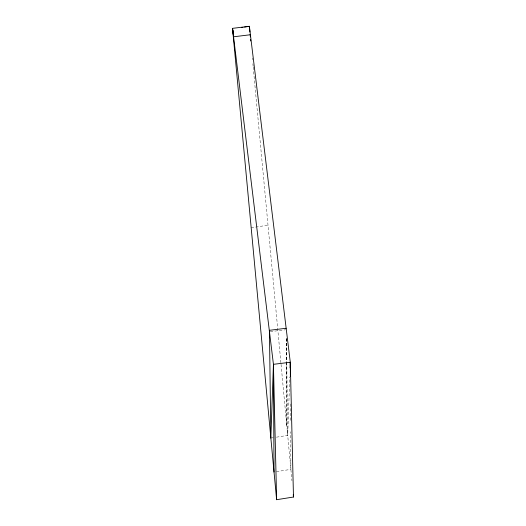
<?xml version="1.0" encoding="UTF-8"?>
<svg xmlns="http://www.w3.org/2000/svg" width="526" height="526" viewBox="0 0 526 526"><rect width="100%" height="100%" fill="white"/><g stroke="black" fill="none" stroke-linecap="round" stroke-linejoin="round"><path stroke-width="0.39" stroke-dasharray="2.63 1.97" d="M276.466 437.172L287.702 435.39L289.773 376.899M251.152 227.817L268.01 225.154M270.844 438.059L273.25 437.678M276.433 471.651L290.885 469.363L290.674 431.761M270.272 331.65L285.519 329.795M252.362 58.084L252.513 59.714M252.894 63.791L253.124 66.23M253.197 67.045L280.969 363.538M281.048 364.36L291.95 480.757M286.44 338.711L287.702 435.39M290.523 403.961L290.615 421.129M286.354 338.527L286.479 361.428M286.479 362.243L286.821 426.04L286.506 363.985M286.374 338.678L286.499 363.17"/><path stroke-width="0.79" d="M233.307 34.742L232.525 28.351L276.617 499.7L293.475 497.031L290.293 362.269L249.383 26.3L232.525 28.351L273.435 364.321L270.844 438.059L269.47 331.748M290.089 367.957L290.293 362.269L273.435 364.321L274.026 472.032M241.355 27.569L242.959 27.319M244.564 27.063L249.383 26.3L249.916 32.007M233.557 36.794L250.409 34.742M269.299 330.328L286.151 328.27M232.88 31.475L232.525 28.969L232.906 31.678M250.146 34.446L250.376 36.892M250.6 39.338L250.757 40.969M293.245 494.591L293.475 497.031M273.435 364.321L276.617 499.7M290.293 362.269L290.372 376.169"/></g></svg>
